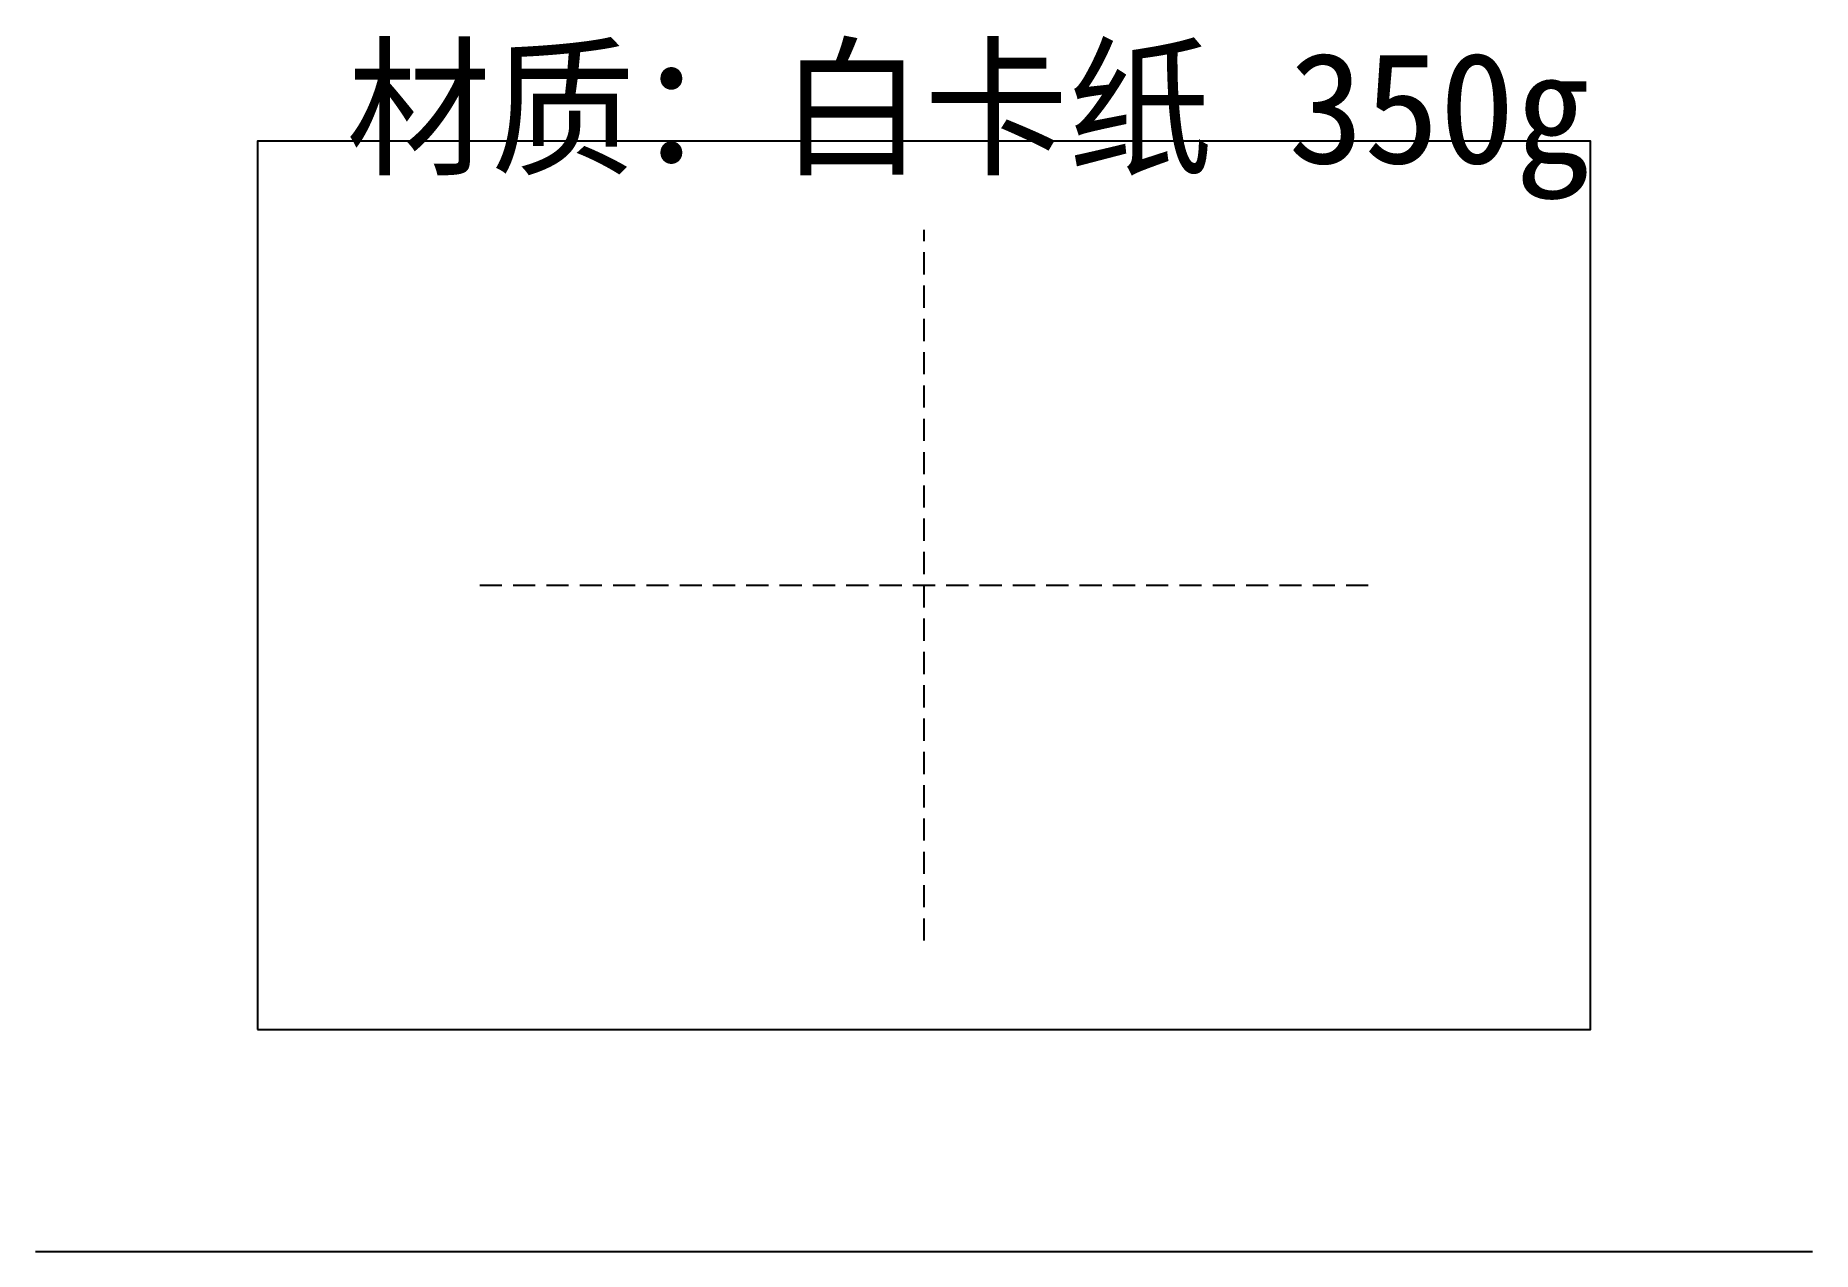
# Model space of a CAD drawing. Header units: millimetres. Extents: x -5 to 35, y -5 to 22.4.
import ezdxf

# ---------------------------------------------------------------- set-up
doc = ezdxf.new("R2010")
doc.units = ezdxf.units.MM
doc.linetypes.add('DASHED', pattern=[0.75, 0.5, -0.25])
for name, color, linetype in [('CREASE', 3, 'DASHED'), ('CUT', 1, 'CONTINUOUS'), ('FRAME', 8, 'CONTINUOUS'), ('PRINT', 5, 'CONTINUOUS')]:
    doc.layers.add(name, color=color, linetype=linetype)

msp = doc.modelspace()

# ---------------------------------------------------------------- linework, layer by layer
at = {"layer": 'CREASE'}
for points in [[(15, 2), (15, 18)], [(5, 10), (25, 10)]]:
    msp.add_lwpolyline(points, dxfattribs=at)
at = {"layer": 'CUT'}
msp.add_lwpolyline([(0, 0), (30, 0), (30, 20), (0, 20)], close=True, dxfattribs=at)
at = {"layer": 'FRAME'}
msp.add_line((-5, -5), (35, -5), dxfattribs=at)

# ---------------------------------------------------------------- texts
at = {"layer": 'PRINT', "insert": (2, 22), "char_height": 2.5, "attachment_point": 1}
msp.add_mtext('材质：白卡纸 350g', dxfattribs=at)

doc.saveas('drawing.dxf')
